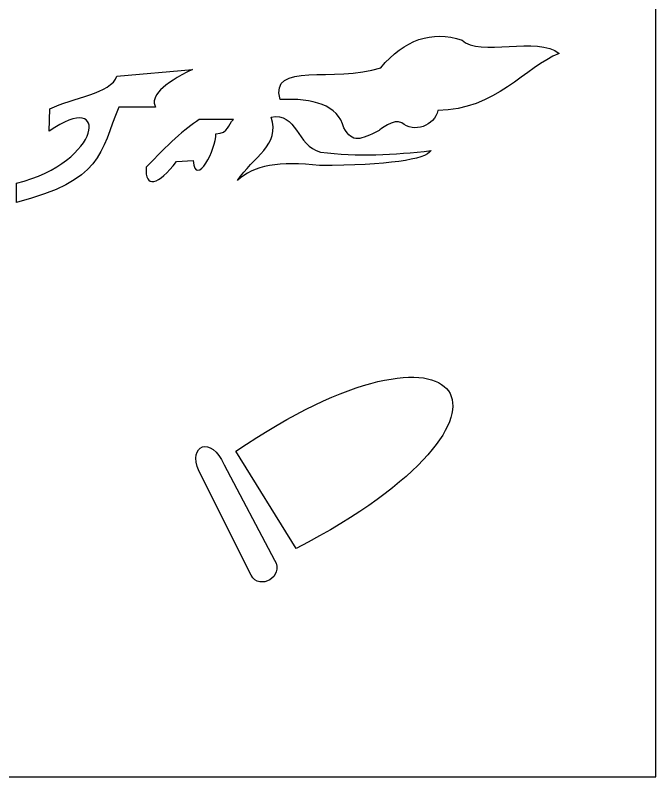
# Model space of a CAD drawing. Extents: x -1901 to -625, y 16 to 513.
# Drawn here: x -1539.4 to -1329, y 16.2 to 266.5 of the extents above; entities that cross this region are included whole.
import ezdxf

# ---------------------------------------------------------------- set-up
doc = ezdxf.new("R2010")
doc.units = 0
doc.header["$MEASUREMENT"] = 0
doc.layers.add('CAMADA_1', color=7, linetype='CONTINUOUS')

msp = doc.modelspace()

# ---------------------------------------------------------------- linework, layer by layer
at = {"layer": 'CAMADA_1', "color": 1}
msp.add_open_spline([(-1328.9895, 512.2226), (-1328.9895, 512.2226), (-1328.9895, 16.1639), (-1328.9895, 16.1639), (-1328.9895, 16.1639), (-1328.9895, 16.1639), (-1901.1926, 16.1639), (-1901.1926, 16.1639), (-1901.1926, 16.1639), (-1901.1926, 16.1639), (-1901.1926, 512.2226), (-1901.1926, 512.2226), (-1901.1926, 512.2226), (-1901.1926, 512.2226), (-1328.9895, 512.2226), (-1328.9895, 512.2226)], degree=3, knots=[0, 0, 0, 0, 0.25, 0.25, 0.25, 0.25, 0.5, 0.5, 0.5, 0.5, 0.75, 0.75, 0.75, 0.75, 1, 1, 1, 1], dxfattribs=at)
at = {"layer": 'CAMADA_1'}
for points, knots in [([(-1452.3162, 238.8187), (-1441.4967, 239.2323), (-1433.4273, 237.1243), (-1431.4098, 229.4659), (-1431.4098, 229.4659), (-1428.659, 224.4231), (-1426.0231, 225.466), (-1419.8563, 228.6406), (-1419.8563, 228.6406), (-1419.8563, 228.6406), (-1414.9048, 232.7669), (-1412.4291, 231.1164), (-1412.4291, 231.1164), (-1408.4867, 227.7241), (-1401.5177, 230.1079), (-1400.6005, 235.2426), (-1400.6005, 235.2426), (-1381.8036, 235.2426), (-1371.7093, 249.5875), (-1360.7134, 253.9483), (-1360.7134, 253.9483), (-1367.4993, 259.8163), (-1387.2133, 252.756), (-1392.6231, 258.3496), (-1392.6231, 258.3496), (-1402.618, 261.5587), (-1411.5133, 258.5321), (-1419.3062, 249.2719), (-1419.3062, 249.2719), (-1434.5317, 244.1832), (-1456.1714, 251.5185), (-1452.3162, 238.8187)], [0, 0, 0, 0, 0.125, 0.125, 0.125, 0.125, 0.25, 0.25, 0.25, 0.25, 0.375, 0.375, 0.375, 0.375, 0.5, 0.5, 0.5, 0.5, 0.625, 0.625, 0.625, 0.625, 0.75, 0.75, 0.75, 0.75, 0.875, 0.875, 0.875, 0.875, 1, 1, 1, 1]), ([(-1527.9641, 235.7928), (-1527.9641, 235.7928), (-1528.2391, 228.3655), (-1528.2391, 228.3655), (-1528.2391, 228.3655), (-1507.9742, 242.5786), (-1510.7251, 218.1888), (-1538.9674, 211.3104), (-1538.9674, 211.3104), (-1538.9674, 211.3104), (-1538.9674, 204.9834), (-1538.9674, 204.9834), (-1538.9674, 204.9834), (-1510.9839, 212.112), (-1511.3773, 221.3452), (-1505.4072, 236.3429), (-1505.4072, 236.3429), (-1505.4072, 236.3429), (-1493.3036, 236.3429), (-1493.3036, 236.3429), (-1493.3036, 236.3429), (-1495.1379, 239.7352), (-1491.1042, 243.8614), (-1481.1999, 248.7217), (-1481.1999, 248.7217), (-1481.1999, 248.7217), (-1505.9574, 246.521), (-1505.9574, 246.521), (-1505.9574, 246.521), (-1507.7917, 240.7443), (-1520.6287, 239.3689), (-1527.9641, 235.7928)], [0, 0, 0, 0, 0.125, 0.125, 0.125, 0.125, 0.25, 0.25, 0.25, 0.25, 0.375, 0.375, 0.375, 0.375, 0.5, 0.5, 0.5, 0.5, 0.625, 0.625, 0.625, 0.625, 0.75, 0.75, 0.75, 0.75, 0.875, 0.875, 0.875, 0.875, 1, 1, 1, 1]), ([(-1466.3454, 212.1356), (-1461.3946, 217.0871), (-1452.4094, 218.7376), (-1439.3872, 217.0871), (-1439.3872, 217.0871), (-1416.9223, 217.2703), (-1404.7274, 218.9208), (-1402.8012, 222.0386), (-1402.8012, 222.0386), (-1414.9055, 220.5699), (-1427.0105, 220.0184), (-1439.1122, 221.4884), (-1439.1122, 221.4884), (-1446.9983, 223.6891), (-1446.9064, 234.6924), (-1455.3421, 233.0419), (-1455.3421, 233.0419), (-1452.0607, 223.8953), (-1461.4142, 219.9515), (-1466.3454, 212.1356)], [0, 0, 0, 0, 0.2, 0.2, 0.2, 0.2, 0.4, 0.4, 0.4, 0.4, 0.6, 0.6, 0.6, 0.6, 0.8, 0.8, 0.8, 0.8, 1, 1, 1, 1]), ([(-1496.3295, 216.5369), (-1489.4531, 223.9635), (-1483.6763, 229.1901), (-1478.9992, 232.2167), (-1478.9992, 232.2167), (-1478.9992, 232.2167), (-1467.7208, 232.2167), (-1467.7208, 232.2167), (-1467.7208, 232.2167), (-1469.6464, 230.6574), (-1469.0962, 227.7234), (-1473.4976, 227.5403), (-1473.4976, 227.5403), (-1473.2225, 222.68), (-1480.0996, 209.5679), (-1480.9248, 218.7376), (-1480.9248, 218.7376), (-1480.9248, 218.7376), (-1486.4265, 218.4625), (-1486.4265, 218.4625), (-1486.4265, 218.4625), (-1492.2958, 210.4844), (-1496.9709, 209.5679), (-1496.3295, 216.5369)], [0, 0, 0, 0, 0.16666667, 0.16666667, 0.16666667, 0.16666667, 0.33333333, 0.33333333, 0.33333333, 0.33333333, 0.5, 0.5, 0.5, 0.5, 0.66666667, 0.66666667, 0.66666667, 0.66666667, 0.83333333, 0.83333333, 0.83333333, 0.83333333, 1, 1, 1, 1]), ([(-1447.0598, 91.2118), (-1362.2301, 135.2799), (-1391.9756, 174.5736), (-1466.8902, 123.1607), (-1466.8902, 123.1607), (-1466.8902, 123.1607), (-1447.0598, 91.2118), (-1447.0598, 91.2118)], [0, 0, 0, 0, 0.5, 0.5, 0.5, 0.5, 1, 1, 1, 1]), ([(-1479.0087, 116.5506), (-1479.0087, 116.5506), (-1461.9326, 82.3984), (-1461.9326, 82.3984), (-1461.9326, 82.3984), (-1459.0878, 77.3279), (-1450.8921, 81.8617), (-1454.2208, 87.3559), (-1454.2208, 87.3559), (-1454.2208, 87.3559), (-1470.7461, 118.754), (-1470.7461, 118.754), (-1470.7461, 118.754), (-1475.0095, 128.4468), (-1482.8403, 125.3796), (-1479.0087, 116.5506)], [0, 0, 0, 0, 0.25, 0.25, 0.25, 0.25, 0.5, 0.5, 0.5, 0.5, 0.75, 0.75, 0.75, 0.75, 1, 1, 1, 1])]:
    msp.add_open_spline(points, degree=3, knots=knots, dxfattribs=at)

doc.saveas('drawing.dxf')
